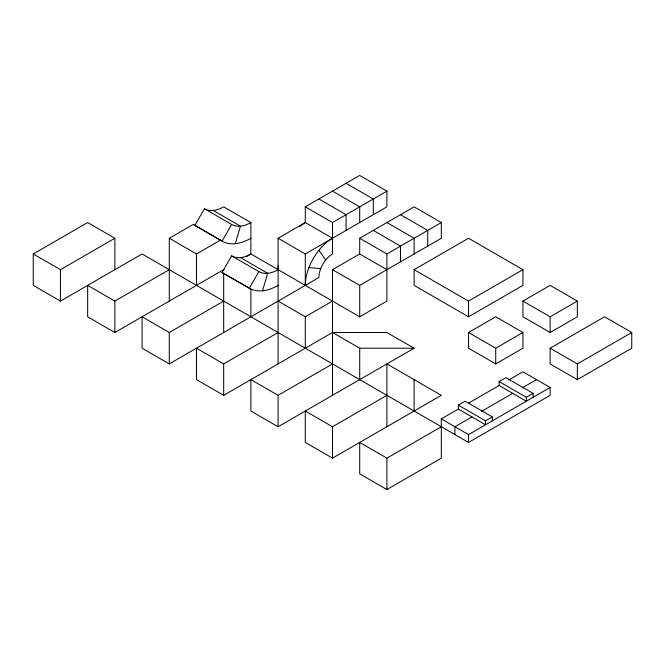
<?xml version="1.0" encoding="UTF-8"?>
<svg xmlns="http://www.w3.org/2000/svg" width="665" height="665" viewBox="0 0 665 665"><rect width="100%" height="100%" fill="white"/><g stroke="black" fill="none" stroke-linecap="round" stroke-linejoin="round"><path stroke-width="1" d="M235.269 243.689L240.472 226.175L213.274 210.464M332.5 395.326L332.5 269.674L359.707 285.376L441.319 238.261L441.319 222.559L386.905 253.972L386.905 301.087L359.707 316.798L250.888 253.972A38.47 22.211 -60 0 1 231.653 255.875L222.035 272.534L249.234 288.236L253.249 289.982L257.688 290.846L262.476 290.813L267.679 273.29L240.472 257.588M246.424 256.54L250.888 253.972L250.888 222.559L223.681 206.848A38.47 22.211 -60 0 1 204.446 208.752L194.828 225.41L222.035 241.121A57.714 33.316 -60 0 0 250.888 238.261M250.888 222.559A38.47 22.211 -60 0 1 231.653 224.462L222.035 241.121L193.382 224.346L169.276 238.261L169.276 301.087M249.234 288.236L258.851 271.578A38.47 22.211 -60 0 0 278.095 269.674A38.47 22.211 -60 0 1 278.327 265.443M508.617 380.031L522.931 371.768L550.138 387.471L550.138 395.326L468.526 442.441L142.069 253.972L60.457 301.087L33.25 285.385L33.25 253.972L87.655 222.559L114.862 238.261L114.862 269.674M33.25 253.972L60.457 269.674L114.862 238.261M224.13 269.416L114.862 332.5L87.655 316.798L87.655 285.376L114.862 301.087L169.276 269.674M169.276 238.261L196.474 253.972L220.581 240.048M301.744 224.87A38.47 22.211 -60 0 1 305.293 222.559L305.293 206.848L359.707 175.435L386.905 191.146L386.905 206.848L305.293 253.972L278.095 238.261L278.095 363.913M278.095 238.261L305.293 222.559L332.5 238.261A38.47 22.211 -60 0 0 305.293 285.385L305.293 253.972M305.293 206.848L332.5 222.559L386.905 191.146M332.5 222.559L332.5 253.972A19.235 11.105 -60 0 0 318.901 277.529L169.276 363.913L142.069 348.211L142.069 316.789L169.276 332.5L223.681 301.087M386.905 269.674L359.707 253.972L359.707 238.261L414.112 206.848L441.319 222.559M332.5 269.674L359.707 253.972M332.5 363.913L278.095 395.326L250.888 379.615L250.888 411.028L278.095 426.739L414.112 348.211L386.905 332.5L332.5 332.5L223.681 395.326L196.474 379.615L196.474 348.202L223.681 363.913L278.095 332.5M278.095 301.087L305.293 316.789L332.5 301.087M414.112 269.674L468.526 238.261L522.931 269.674L522.931 285.385L468.526 316.798L414.112 285.385L414.112 269.674L468.526 301.087L522.931 269.674M468.526 332.5L495.724 316.789L522.931 332.5L522.931 348.211L495.724 363.913L468.526 348.211L468.526 332.5L495.724 348.202L522.931 332.5M522.931 301.087L550.138 285.385L577.345 301.087L577.345 316.798L550.138 332.5L522.931 316.798L522.931 301.087L550.138 316.789L577.345 301.087M386.905 426.739L386.905 363.913L441.319 395.326L332.5 458.152L305.293 442.441L305.293 411.028L332.5 426.739L386.905 395.326M550.138 348.202L604.543 316.789L631.75 332.5L631.75 348.211L577.345 379.615L550.138 363.913L550.138 348.202L577.345 363.913L631.75 332.5M458.318 405.143L485.525 420.845L485.525 424.777L458.318 409.066L458.318 405.143L465.126 401.219L492.324 416.922L492.324 420.845M468.7 403.073L499.124 385.509L499.124 381.585L505.932 377.654L533.13 393.364L533.13 397.288M441.319 426.739L386.905 458.152L359.707 442.441L359.707 473.854L386.905 489.565L441.319 458.152L441.319 418.884L458.318 409.066M471.926 416.922L454.918 426.739L454.918 434.594M481.41 411.444L512.732 393.364M522.216 387.886L536.53 379.615M485.525 420.845L492.324 416.922M499.124 381.585L526.331 397.288L533.13 393.364M441.319 418.884L468.526 434.594L550.138 387.471M332.5 332.5L359.707 348.202L414.112 348.211M308.942 267.571L320.721 268.618M222.035 272.534L250.888 288.959L250.888 316.798M346.099 183.291L373.306 198.993L373.306 214.704M400.513 214.704L427.72 230.406L427.72 246.117M332.5 191.146L359.707 206.848L359.707 222.559M386.905 222.559L414.112 238.261L414.112 253.972M318.901 198.993L346.099 214.704L346.099 230.406M373.306 230.406L400.513 246.117L400.513 261.819M359.707 238.261L386.905 253.972M204.446 208.752L231.653 224.462M499.124 385.509L526.331 401.219L526.331 397.288M231.653 255.875L258.851 271.578M318.901 250.323L325.7 259.998M577.345 363.913L577.345 379.615M550.138 316.789L550.138 332.5M495.724 348.202L495.724 363.913M468.526 301.087L468.526 316.798M468.526 434.594L468.526 442.441M414.112 379.615L414.112 411.028M386.905 458.152L386.905 489.565M359.707 285.376L359.707 316.798M359.707 348.202L359.707 379.615M332.5 426.739L332.5 458.152M305.293 316.789L305.293 348.211M278.095 395.326L278.095 426.739M223.681 273.249L223.681 332.5M223.681 363.913L223.681 395.326M196.474 253.972L196.474 285.385M169.276 332.5L169.276 363.913M114.862 301.087L114.862 332.5M60.457 269.674L60.457 301.087M299.641 226.507A38.47 22.211 -60 0 1 301.037 225.402M278.095 285.385A57.714 33.316 -60 0 1 262.476 290.813"/></g></svg>
